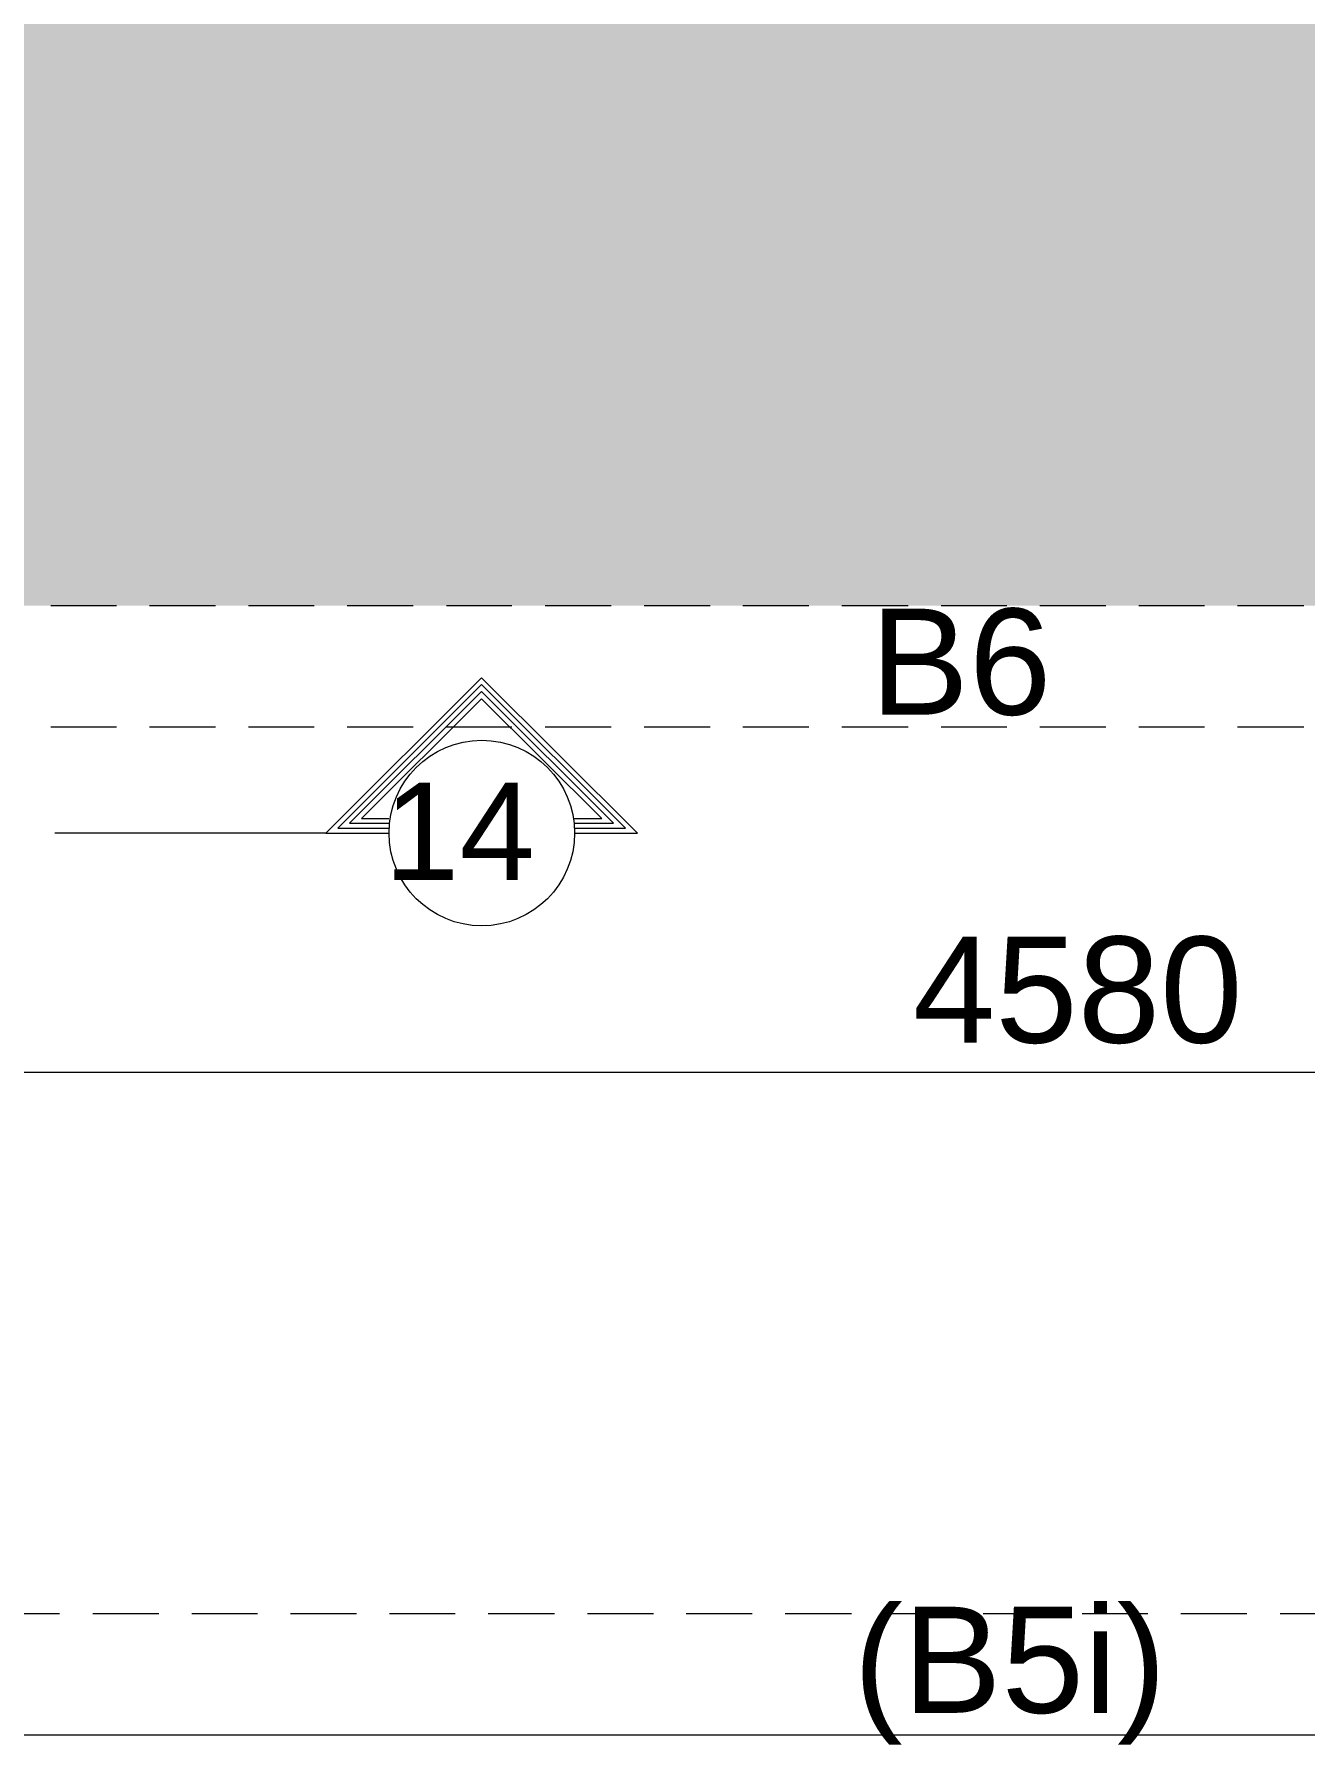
# Model space of a CAD drawing. Header units: millimetres. Extents: x -1303 to 98744, y -1303 to 90097.
# Drawn here: x 46015 to 48424, y 18264 to 21506 of the extents above; entities that cross this region are included whole.
import ezdxf

# ---------------------------------------------------------------- set-up
doc = ezdxf.new("R2010")
doc.units = ezdxf.units.MM
doc.layers.add('PDF_Geometry', color=7, linetype='Continuous')
doc.layers.add('PDF_Text', color=7, linetype='Continuous')
doc.layers.add('PDF_Solid Fills', color=192, linetype='Continuous', true_color=0xc2c0c0c0)
doc.styles.add('PDF ArialMT', font='arial.ttf')
doc.styles.get("Standard").update_dxf_attribs({"font": 'arial.ttf'})

msp = doc.modelspace()

# ---------------------------------------------------------------- hatches: boundary and pattern name
at = {"layer": 'PDF_Solid Fills', "true_color": 0x0000b2}
h = msp.add_hatch(color=33, dxfattribs=at)
h.paths.add_polyline_path([(22404.2843, 31942.72087), (22404.2843, 32112.74047), (19209.26177, 32112.74047), (19209.26177, 30922.67974), (22404.2843, 30922.67974), (22404.2843, 31642.7072), (21409.2932, 31642.7072), (21409.2932, 31942.72087)], flags=0)
h.paths.add_polyline_path([(11529.29261, 29607.70354), (11529.29261, 32397.68983), (12814.30857, 32397.68983), (12814.30857, 29607.70354)], flags=0)
h.paths.add_polyline_path([(12814.30857, 32627.71257), (12814.30857, 34142.75024), (8234.23832, 34142.75024), (8234.23832, 32627.71257)], flags=0)
h.paths.add_polyline_path([(12814.30857, 22167.74491), (12814.30857, 24957.72913), (11529.29261, 24957.72913), (11529.29261, 22167.74491)], flags=0)
h.paths.add_polyline_path([(8234.23832, 21937.72009), (8234.23832, 20422.68242), (12814.30857, 20422.68242), (12814.30857, 21937.72009)], flags=0)
h.paths.add_polyline_path([(21869.25605, 23642.75499), (21869.25605, 22452.69219), (19209.26177, 22452.69219), (19209.26177, 23642.75499)], flags=0)
h.paths.add_polyline_path([(23229.25373, 22452.69219), (23229.25373, 23642.75499), (25959.23687, 23642.75499), (25959.23687, 22452.69219)], flags=0)
h.paths.add_polyline_path([(32354.27376, 21952.6997), (32354.27376, 20422.68242), (36934.25928, 20422.68242), (36934.25928, 21952.6997)], flags=0)
h.paths.add_polyline_path([(33639.29074, 24957.72913), (33639.29074, 22182.72451), (32354.27376, 22182.72451), (32354.27376, 24957.72913)], flags=0)
h.paths.add_polyline_path([(26964.2984, 30922.67974), (26964.2984, 32112.74047), (30159.32092, 32112.74047), (30159.32092, 30922.67974)], flags=0)
h.paths.add_polyline_path([(28349.2614, 32342.68057), (28349.2614, 33242.7154), (27564.23691, 33242.7154), (27564.23691, 32342.68057)], flags=0)
h.paths.add_polyline_path([(40634.2682, 32627.71257), (40634.2682, 34142.75024), (36554.27309, 34142.75024), (36554.27309, 32627.71257)], flags=0)
h.paths.add_polyline_path([(36554.27309, 29607.70354), (36554.27309, 32397.68983), (37839.28802, 32397.68983), (37839.28802, 29607.70354)], flags=0)
h.paths.add_polyline_path([(41994.26382, 34142.75024), (41994.26382, 32627.71257), (46074.25892, 32627.71257), (46074.25892, 34142.75024)], flags=0)
h.paths.add_polyline_path([(46074.25892, 32397.68983), (46074.25892, 29607.70354), (44789.244, 29607.70354), (44789.244, 32397.68983)], flags=0)
h.paths.add_polyline_path([(45694.27273, 20422.68242), (45694.27273, 21952.6997), (50274.26033, 21952.6997), (50274.26033, 20422.68242)], flags=0)
h.paths.add_polyline_path([(48989.24127, 22182.72451), (48989.24127, 24957.72913), (50274.26033, 24957.72913), (50274.26033, 22182.72451)], flags=0)
h.paths.add_polyline_path([(52469.2958, 32112.74047), (52469.2958, 30922.67974), (55664.23361, 30922.67974), (55664.23361, 32112.74047)], flags=0)
h.paths.add_polyline_path([(55064.29717, 32342.68057), (55064.29717, 33242.7154), (54439.30655, 33242.7154), (54439.30655, 32342.68057)], flags=0)
h.paths.add_polyline_path([(63419.27024, 30922.67974), (63419.27024, 32112.74047), (60524.25933, 32112.74047), (60524.25933, 31222.69135), (60224.24978, 31222.69135), (60224.24978, 30922.67974)], flags=0)
h.paths.add_polyline_path([(60819.28118, 23642.75499), (60819.28118, 22452.69219), (63419.27024, 22452.69219), (63419.27024, 23642.75499)], flags=0)
h.paths.add_polyline_path([(56669.29721, 23642.75499), (56669.29721, 22452.69219), (59359.2507, 22452.69219), (59359.2507, 23642.75499)], flags=0)
h.paths.add_polyline_path([(71099.24354, 29607.70354), (71099.24354, 32397.68983), (69814.31126, 32397.68983), (69814.31126, 29607.70354)], flags=0)
h.paths.add_polyline_path([(71099.24354, 22167.74491), (71099.24354, 24957.72913), (69814.31126, 24957.72913), (69814.31126, 22167.74491)], flags=0)
h.paths.add_polyline_path([(69814.31126, 21937.72009), (69814.31126, 20422.68242), (74394.29472, 20422.68242), (74394.29472, 21937.72009)], flags=0)
h.paths.add_polyline_path([(69814.31126, 34142.75024), (69814.31126, 32627.71257), (74394.29472, 32627.71257), (74394.29472, 34142.75024)], flags=0)

# ---------------------------------------------------------------- linework, layer by layer
at = {"layer": 'PDF_Geometry', "color": 157, "lineweight": 0, "true_color": 0x3f5f7f}
for points in [[(46171.1615, 20422.59772), (46046.75429, 20422.59772)], [(46359.03679, 20422.59772), (46233.78659, 20422.59772)], [(46546.06908, 20422.59772), (46421.66601, 20422.59772)], [(46733.94851, 20422.59772), (46608.69419, 20422.59772)], [(46920.98081, 20422.59772), (46796.57361, 20422.59772)], [(47108.8561, 20422.59772), (46983.60591, 20422.59772)], [(47296.73553, 20422.59772), (47171.4812, 20422.59772)], [(47483.76782, 20422.59772), (47358.5135, 20422.59772)], [(47671.64311, 20422.59772), (47546.39293, 20422.59772)], [(47858.67542, 20422.59772), (47734.26822, 20422.59772)], [(48046.55484, 20422.59772), (47921.30051, 20422.59772)], [(48233.58301, 20422.59772), (48109.17994, 20422.59772)], [(48421.46243, 20422.59772), (48296.21223, 20422.59772)], [(46171.1615, 20192.40347), (46046.75429, 20192.40347)], [(46359.03679, 20192.40347), (46233.78659, 20192.40347)], [(46546.06908, 20192.40347), (46421.66601, 20192.40347)], [(46733.94851, 20192.40347), (46608.69419, 20192.40347)], [(46920.98081, 20192.40347), (46796.57361, 20192.40347)], [(47108.8561, 20192.40347), (46983.60591, 20192.40347)], [(47296.73553, 20192.40347), (47171.4812, 20192.40347)], [(47483.76782, 20192.40347), (47358.5135, 20192.40347)], [(47671.64311, 20192.40347), (47546.39293, 20192.40347)], [(47858.67542, 20192.40347), (47734.26822, 20192.40347)], [(48046.55484, 20192.40347), (47921.30051, 20192.40347)], [(48233.58301, 20192.40347), (48109.17994, 20192.40347)], [(48421.46243, 20192.40347), (48296.21223, 20192.40347)], [(46063.68021, 18512.50539), (45939.27714, 18512.50539)], [(46251.55964, 18512.50539), (46126.30532, 18512.50539)], [(46438.59194, 18512.50539), (46314.18474, 18512.50539)], [(46626.46723, 18512.50539), (46501.21704, 18512.50539)], [(46813.49953, 18512.50539), (46689.09233, 18512.50539)], [(47001.37895, 18512.50539), (46876.12463, 18512.50539)], [(47189.25424, 18512.50539), (47064.00406, 18512.50539)], [(47376.28655, 18512.50539), (47251.03635, 18512.50539)], [(47564.16597, 18512.50539), (47438.91164, 18512.50539)], [(47751.19414, 18512.50539), (47625.94394, 18512.50539)], [(47939.07356, 18512.50539), (47813.82337, 18512.50539)], [(48126.10587, 18512.50539), (48001.69866, 18512.50539)], [(48313.98116, 18512.50539), (48188.73096, 18512.50539)], [(48501.01345, 18512.50539), (48376.61038, 18512.50539)], [(46063.68021, 18282.31322), (45939.27714, 18282.31322)], [(46251.55964, 18282.31322), (46126.30532, 18282.31322)], [(46438.59194, 18282.31322), (46314.18474, 18282.31322)], [(46626.46723, 18282.31322), (46501.21704, 18282.31322)], [(46813.49953, 18282.31322), (46689.09233, 18282.31322)], [(47001.37895, 18282.31322), (46876.12463, 18282.31322)], [(47189.25424, 18282.31322), (47064.00406, 18282.31322)], [(47376.28655, 18282.31322), (47251.03635, 18282.31322)], [(47564.16597, 18282.31322), (47438.91164, 18282.31322)], [(47751.19414, 18282.31322), (47625.94394, 18282.31322)], [(47939.07356, 18282.31322), (47813.82337, 18282.31322)], [(48126.10587, 18282.31322), (48001.69866, 18282.31322)], [(48313.98116, 18282.31322), (48188.73096, 18282.31322)], [(48501.01345, 18282.31322), (48376.61038, 18282.31322)]]:
    msp.add_lwpolyline(points, dxfattribs=at)
at = {"layer": 'PDF_Geometry', "color": 1, "lineweight": 0}
for points in [[(47039.46229, 19991.83167), (47158.78676, 19991.83167), (46863.43018, 20286.34319), (46568.07362, 19991.83167), (46687.40222, 19991.83167)], [(47039.46229, 20001.14176), (47135.93924, 20001.14176), (46863.43018, 20273.64874), (46590.92527, 20001.14176), (46687.40222, 20001.14176)], [(47039.46229, 20010.44978), (47113.08758, 20010.44978), (46863.43018, 20260.10717), (46612.92567, 20010.44978), (46687.40222, 20010.44978)], [(47039.46229, 20019.75987), (47091.08306, 20019.75987), (46863.43018, 20246.56768), (46635.77732, 20019.75987), (46687.40222, 20019.75987)], [(46568.07362, 19991.83167), (46054.37014, 19991.83167)]]:
    msp.add_lwpolyline(points, dxfattribs=at)
at = {"layer": 'PDF_Geometry', "color": 122, "lineweight": 0, "true_color": 0x00b88a}
msp.add_lwpolyline([(45733.62467, 19539.06317), (45714.16152, 19539.06317), (50253.69384, 19539.06317), (50234.23068, 19539.06317)], dxfattribs=at)
at = {"layer": 'PDF_Geometry', "color": 9, "lineweight": 0, "true_color": 0xc0c0c0}
msp.add_lwpolyline([(53521.24454, 18282.31322), (45463.65699, 18282.31322), (45693.85123, 18282.31322)], dxfattribs=at)
at = {"layer": 'PDF_Geometry', "color": 1, "lineweight": 0}
msp.add_circle((46863.79039, 19991.93154), 175.79725, dxfattribs=at)

# ---------------------------------------------------------------- texts
at = {"layer": 'PDF_Text', "color": 6, "char_height": 201.084641, "attachment_point": 4, "style": 'PDF ArialMT'}
for s, insert in [('B6', (47599.763, 20315.33615)), ('(B5i)', (47568.05917, 18394.95391))]:
    msp.add_mtext(s, dxfattribs=dict(at, insert=insert))
at = {"layer": 'PDF_Text', "insert": (46678.1567, 19995.17272), "char_height": 184.252439, "attachment_point": 4}
msp.add_mtext('14', dxfattribs=at)
at = {"layer": 'PDF_Text', "insert": (47680.7681, 19693.74102), "char_height": 201.084641, "attachment_point": 4, "style": 'PDF ArialMT'}
msp.add_mtext('4580', dxfattribs=at)

doc.saveas('drawing.dxf')
